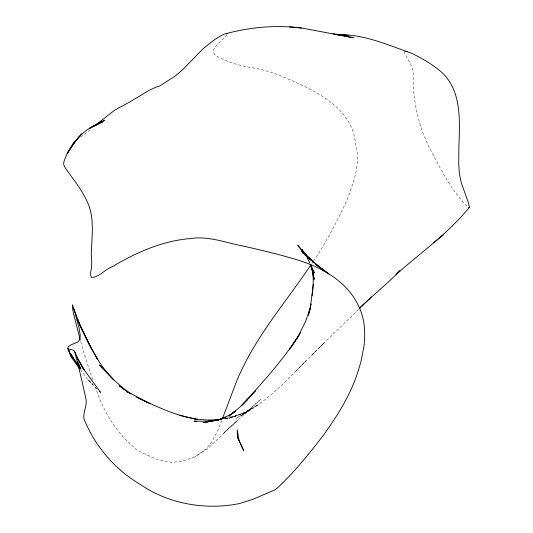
<?xml version="1.0" encoding="UTF-8"?>
<svg xmlns="http://www.w3.org/2000/svg" width="533" height="533" viewBox="0 0 533 533"><rect width="100%" height="100%" fill="white"/><g stroke="black" fill="none" stroke-linecap="round" stroke-linejoin="round"><path stroke-width="0.4" stroke-dasharray="2.67 2" d="M221.768 420.404L218.337 429.272L211.801 442.057L206.158 448.866L194.798 456.954L182.013 461.338L171.479 462.351L157.541 459.619L150.199 456.415L137.334 450.365L124.882 438.925L119.425 432.516C108.672 419.185 100.777 403.674 95.487 387.431M404.614 51.415L404.167 52.367C407.538 59.643 413.835 66.052 413.148 74.893C412.749 102.156 418.998 129.246 432.323 153.151C442.064 171.992 452.177 191.28 467.228 206.484M227.018 34.632C222.594 42.054 203.493 50.728 220.062 57.791C231.502 63.893 244.334 66.452 256.973 68.65C270.171 71.129 282.597 76.512 294.822 81.909C321.739 93.988 352.979 111.097 355.511 143.977C360.934 162.578 354.019 181.48 347.476 198.836C337.742 220.289 326.956 241.156 313.71 260.71M311.905 263.462L313.257 261.397M80.61 137.021L87.612 131.878L91.056 128.686M295.842 371.141L305.875 360.828C285.088 382.687 263.302 404.7 235.992 418.278L251.823 408.771L244.714 413.282M314.51 352.44L311.292 355.631L324.111 342.892L300.026 366.897M358.622 309.373L318.681 348.329M247.026 411.723L260.95 399.084L223.36 433.382L237.758 420.017L207.47 448.899L194.798 456.954M249.684 409.357L240.869 415.853L245.773 412.642L242.215 414.867M224.033 418.378L232.228 415.6M224.633 418.905L235.999 415.853L244.367 412.522L228.85 418.518L243.987 412.948L257.932 404.78L243.987 412.948L233.347 416.879L225.426 418.718M225.392 418.725L235.999 415.853L225.392 418.665M96.859 389.023L87.845 379.583L93.182 384.586L87.805 379.723L80.443 369.576L81.289 370.935M307.528 258.605L310.093 262.776L307.135 257.759M309.546 262.829L307.481 258.485L309.806 263.415M92.775 379.743L84.627 355.251L80.463 340.78"/><path stroke-width="0.8" d="M371.381 297.028L360.155 307.634C373.32 294.822 387.698 283.349 400.576 270.231L396.086 274.468C420.937 252.449 448.46 233.254 469.466 207.19L468.234 202.387L461.272 182.679L459.293 173.298L458.746 163.165L458.82 150.446C459.459 122.204 463.41 87.778 437.307 68.717C429.458 62.534 420.63 57.777 411.736 53.293C387.997 45.098 364.305 34.165 338.675 34.752M312.138 295.675L313.337 284.122L310.113 309.486L310.952 303.97L308.4 315.256L310.526 307.574M310.353 307.608L305.516 321.606L297.98 336.809L289.679 349.128L299.713 334.071M222.341 418.898L235.513 384.073C252.869 339.694 284.822 303.823 311.045 264.728M80.25 340.007L73.494 313.404L72.428 307.481L72.575 304.743L78.904 327.055L80.197 335.037L80.017 337.809L79.297 340.387L77.552 342.166L71.495 344.618L68.011 346.79C66.658 350.408 72.715 348.995 74.327 350.807C78.737 366.204 82.162 382.308 85.793 398.091C87.685 405.393 82.755 411.929 84.001 419.005C94.914 445.961 114.662 469.287 139.799 484.117L140.086 484.304C168.575 503.991 205.578 510.387 239.27 503.605L252.296 499.561L275.628 489.527C293.47 473.444 308.647 454.289 323.364 435.281C337.269 415.947 350.188 395.533 357.603 372.727L360.801 362.253L363.926 346.543C365.665 332.465 364.799 317.715 358.076 304.949C345.444 279.205 318.134 265.401 291.584 258.219C276.014 253.548 260.124 249.984 244.287 246.273C226.219 243.075 208.556 235.473 189.855 238.664L187.136 238.864C160.413 241.709 135.535 252.975 112.61 266.473C105.387 268.972 99.071 277.633 91.236 277.4C89.491 273.189 92.056 268.439 91.683 263.975C91.949 259.338 90.936 254.741 91.469 250.097C91.969 235.872 93.908 221.308 89.497 207.424C84.787 193.559 75.273 182.033 66.918 170.234C65.053 167.735 62.454 164.231 64.167 161.026C70.169 143.13 84.527 127.947 102.523 121.95L89.531 128.333L104.648 120.245L96.22 125.055M300.539 332.679C284.096 359.135 262.789 382.128 242.002 405.14L255.787 390.829M67.085 153.704L75.559 140.832L70.243 148.88M69.876 149.473L67.524 152.931M75.793 140.865L72.588 144.65L81.662 133.923L76.859 139.599M359.189 308.814L363.713 304.31M247.579 399.683L239.73 407.279L230.449 414.914L235.639 410.97L229.65 415.214L235.626 410.956M96.18 124.762L114.495 110.271L129.519 102.103L148.76 90.57L155.689 87.225L159.347 86.173L175.337 75.953L183.105 69.223L202.886 48.976C209.649 43.466 216.391 37.477 224.513 34.079C249.917 27.003 276.8 24.631 302.991 28.249L353.652 37.796L333.078 33.832L348.176 35.411L342.619 35.065M443.176 235.006L433.602 242.835L434.202 242.368M93.921 126.068L101.783 120.698M469.466 207.19L468.8 207.59M230.263 414.767L218.477 419.964L215.998 420.244M225.259 417.432L218.477 419.964L211.141 420.664L214.246 420.397M221.728 418.958L203.586 422.682L219.509 419.518L225.332 417.392M206.697 421.476L210.768 421.223L219.509 419.518L224.173 417.832M219.509 419.518L221.775 418.985M226.292 33.412L226.985 33.599M214.373 420.417L208.683 421.043L220.389 419.451L210.768 421.223L193.999 421.177L196.351 421.33M215.798 420.264L218.124 420.064M220.562 419.244C190.887 423.429 162.798 409.537 136.774 397.212L147.854 402.695M405.38 51.295L407.292 51.528M337.849 34.765L340.234 34.911M289.579 26.857L301.431 28.049M179.381 415.24L197.663 419.671L193.612 418.658M150.099 403.767L126.674 391.409L130.965 393.874L119.299 385.765L123.776 389.277M324.697 270.797L315.163 264.002L328.808 273.962L318.088 265.84L302.124 252.276L325.137 271.83L318.088 265.84M127.707 392.181L113.669 379.776L99.644 364.985L113.669 379.776C98.812 365.085 89.791 345.924 80.889 327.309L88.625 343.292L97.472 359.142L96.58 357.596M99.538 391.442L100.537 392.341L83.361 368.716L76.752 357.03L84.107 369.842L78.131 359.622L75.06 352.053M312.485 261.143L301.678 251.143L311.525 260.517L302.597 251.549L309.893 259.218M310.006 259.298L297.774 245.393L306.482 255.86M307.001 256.446L301.978 249.997L306.542 256.426M71.788 357.137L72.755 358.462M75.16 361.774L78.051 365.745M79.89 369.003L71.029 356.77L67.944 348.675L69.663 351.494M307.001 256.933L301.978 249.571L305.396 255.127M91.31 348.415L77.518 319.507L80.736 327.169L73.874 308.754M77.232 361.454L80.863 368.923L77.258 361.354M310.239 264.281L314.383 272.976L310.473 264.828L312.078 269.585L314.237 279.092L311.758 267.753L313.797 279.525L313.191 275.015L313.224 285.575M239.11 440.964L243.728 450.685L237.405 436.8L237.232 429.765L238.971 440.165M67.944 348.675L71.309 356.477M237.405 436.8L238.824 440.271M79.177 367.53L70.316 353.119L79.184 367.51"/></g></svg>
